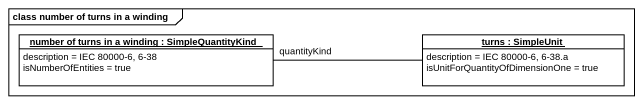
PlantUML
@startuml
mainframe class number of turns in a winding
hide circle
hide empty members
object "number of turns in a winding : SimpleQuantityKind" as number_of_turns_in_a_winding #FFFFFF {
  description = IEC 80000-6, 6-38
  isNumberOfEntities = true
}
object "turns : SimpleUnit" as turns #FFFFFF {
  description = IEC 80000-6, 6-38.a
  isUnitForQuantityOfDimensionOne = true
}
turns -left- number_of_turns_in_a_winding : quantityKind
@enduml
